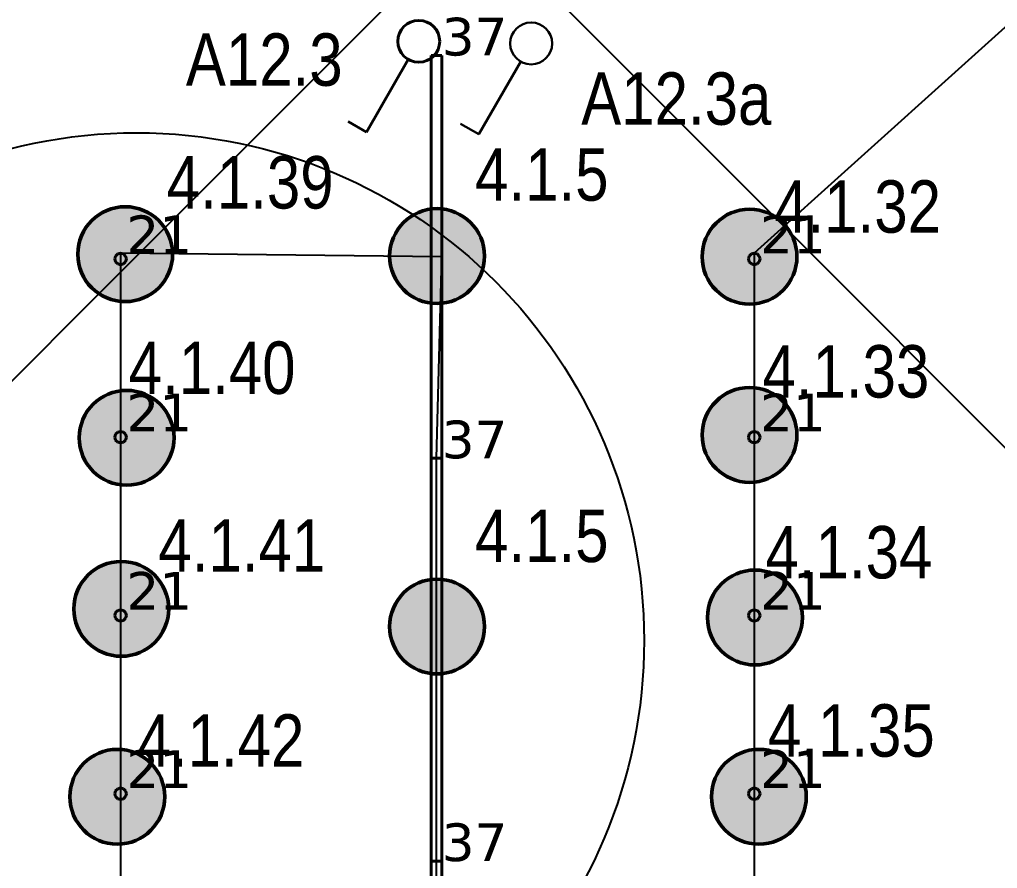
# Model space of a CAD drawing. Header units: millimetres. Extents: x -243740 to 150609, y -473655 to -165121.
# Drawn here: x -163914 to -159246, y -393877 to -389826 of the extents above; entities that cross this region are included whole.
import ezdxf
from ezdxf import colors
from ezdxf.entities.mleader import LeaderData, LeaderLine
from ezdxf.enums import TextEntityAlignment as Align
from ezdxf.math import Vec2, Vec3

# ---------------------------------------------------------------- set-up
doc = ezdxf.new("R2010")
doc.units = ezdxf.units.MM
doc.layers.add('_Гр.ЩД-1А.5.9.I2.5', color=6, linetype='Continuous')
for name, color, linetype, lineweight in [('_освещение_dali', 3, 'Continuous', 50), ('DLX_FL2_LUM 16', 5, 'Continuous', 40), ('DLX_FL2_LUM 28', 5, 'Continuous', 40), ('Аварийное_овещение', 1, 'Continuous', 30), ('Освещение', 5, 'Continuous', 30), ('ЭТО быт', 5, 'Continuous', 40)]:
    doc.layers.add(name, color=color, linetype=linetype, lineweight=lineweight)
doc.styles.add('Arial Narrow_6', font='ARIALN.TTF', dxfattribs={"height": 193.245432})
doc.styles.get("Standard").update_dxf_attribs({"font": 'ARIALN.TTF'})
doc.styles.add('TableTextStyle', font='')
doc.styles.add('Шрифт - 200', font='', dxfattribs={"height": 200})
doc.styles.get('TableTextStyle').set_extended_font_data('VERDANA.TTF')
doc.styles.get('Шрифт - 200').set_extended_font_data('GOST Common', italic=True)
doc.linetypes.add('Truba', pattern='A,3e-05,[4,MSH_7,S=1,R=0,X=0,Y=0],-3.022072', length=3.022102)

# ---------------------------------------------------------------- blocks, each defined once
blk = doc.blocks.new('_Dot')
at = {"color": 0, "linetype": 'ByBlock', "lineweight": -2}
blk.add_line((-0.5, 0), (-1, 0), dxfattribs=at)
at = {"color": 0, "linetype": 'ByBlock', "const_width": 0.5}
blk.add_lwpolyline([(-0.25, 0, 1), (0.25, 0, 1)], format="xyb", close=True, dxfattribs=at)
blk = doc.blocks.new('Vkl-02')
for p, q in [((0.5, 0.866), (2.5, 4.33)), ((2.5, 4.33), (3.366, 3.83))]:
    blk.add_line(p, q)
blk.add_circle((0, 0), 1)
blk = doc.blocks.new('A$Caabd1818')
at = {"layer": 'DLX_FL2_LUM 16'}
for points in [[(-165919.1, 5602.2, 0), (-165919.1, 7524.2, 0)], [(-165919.1, 7524.2, 0), (-165919.1, 7524.2, 0)], [(-165919.1, 7524.2, 0), (-165919.1, 5602.2, 0)], [(-165919.1, 7524.2, 0), (-165869.1, 7524.2, 0)], [(-165869.1, 7524.2, 0), (-165919.1, 7524.2, 0)], [(-165919.1, 7524.2, 0), (-165919.1, 7524.2, 0)], [(-165869.1, 7524.2, 0), (-165919.1, 7524.2, 0)], [(-165919.1, 7524.2, 0), (-165919.1, 5602.2, 0)], [(-165919.1, 5602.2, 0), (-165919.1, 7524.2, 0)], [(-165919.1, 7524.2, 0), (-165869.1, 7524.2, 0)], [(-165869.1, 7524.2, 0), (-165869.1, 7524.2, 0)], [(-165869.1, 7524.2, 0), (-165869.1, 5602.2, 0)], [(-165869.1, 5602.2, 0), (-165869.1, 7524.2, 0)], [(-165869.1, 7524.2, 0), (-165869.1, 7524.2, 0)], [(-165869.1, 5602.2, 0), (-165869.1, 7524.2, 0)], [(-165869.1, 7524.2, 0), (-165869.1, 5602.2, 0)], [(-165919.1, 5602.2, 0), (-165919.1, 5602.2, 0)], [(-165869.1, 5602.2, 0), (-165919.1, 5602.2, 0)], [(-165919.1, 5602.2, 0), (-165919.1, 5602.2, 0)], [(-165919.1, 5602.2, 0), (-165869.1, 5602.2, 0)], [(-165919.1, 5602.2, 0), (-165869.1, 5602.2, 0)], [(-165869.1, 5602.2, 0), (-165919.1, 5602.2, 0)], [(-165919.1, 3680.2, 0), (-165919.1, 5602.2, 0)], [(-165919.1, 5602.2, 0), (-165919.1, 5602.2, 0)], [(-165919.1, 5602.2, 0), (-165919.1, 3680.2, 0)], [(-165919.1, 5602.2, 0), (-165869.1, 5602.2, 0)], [(-165869.1, 5602.2, 0), (-165919.1, 5602.2, 0)], [(-165919.1, 5602.2, 0), (-165919.1, 5602.2, 0)], [(-165869.1, 5602.2, 0), (-165919.1, 5602.2, 0)], [(-165919.1, 5602.2, 0), (-165919.1, 3680.2, 0)], [(-165919.1, 3680.2, 0), (-165919.1, 5602.2, 0)], [(-165919.1, 5602.2, 0), (-165869.1, 5602.2, 0)], [(-165869.1, 5602.2, 0), (-165869.1, 5602.2, 0)], [(-165869.1, 5602.2, 0), (-165869.1, 5602.2, 0)], [(-165869.1, 5602.2, 0), (-165869.1, 5602.2, 0)], [(-165869.1, 5602.2, 0), (-165869.1, 3680.2, 0)], [(-165869.1, 3680.2, 0), (-165869.1, 5602.2, 0)], [(-165869.1, 5602.2, 0), (-165869.1, 5602.2, 0)], [(-165869.1, 3680.2, 0), (-165869.1, 5602.2, 0)], [(-165869.1, 5602.2, 0), (-165869.1, 3680.2, 0)], [(-165919.1, 3680.2, 0), (-165919.1, 3680.2, 0)], [(-165869.1, 3680.2, 0), (-165919.1, 3680.2, 0)], [(-165919.1, 3680.2, 0), (-165919.1, 3680.2, 0)], [(-165919.1, 3680.2, 0), (-165869.1, 3680.2, 0)], [(-165919.1, 3680.2, 0), (-165869.1, 3680.2, 0)], [(-165869.1, 3680.2, 0), (-165919.1, 3680.2, 0)], [(-165919.1, 1758.2, 0), (-165919.1, 3680.2, 0)], [(-165919.1, 3680.2, 0), (-165919.1, 3680.2, 0)], [(-165919.1, 3680.2, 0), (-165919.1, 1758.2, 0)], [(-165919.1, 3680.2, 0), (-165869.1, 3680.2, 0)], [(-165869.1, 3680.2, 0), (-165919.1, 3680.2, 0)], [(-165919.1, 3680.2, 0), (-165919.1, 3680.2, 0)], [(-165869.1, 3680.2, 0), (-165919.1, 3680.2, 0)], [(-165919.1, 3680.2, 0), (-165919.1, 1758.2, 0)], [(-165919.1, 1758.2, 0), (-165919.1, 3680.2, 0)], [(-165919.1, 3680.2, 0), (-165869.1, 3680.2, 0)], [(-165869.1, 3680.2, 0), (-165869.1, 3680.2, 0)], [(-165869.1, 3680.2, 0), (-165869.1, 3680.2, 0)], [(-165869.1, 3680.2, 0), (-165869.1, 3680.2, 0)], [(-165869.1, 3680.2, 0), (-165869.1, 1758.2, 0)], [(-165869.1, 1758.2, 0), (-165869.1, 3680.2, 0)], [(-165869.1, 3680.2, 0), (-165869.1, 3680.2, 0)], [(-165869.1, 1758.2, 0), (-165869.1, 3680.2, 0)], [(-165869.1, 3680.2, 0), (-165869.1, 1758.2, 0)]]:
    blk.add_polyline3d(points, dxfattribs=at)
at = {"layer": 'DLX_FL2_LUM 28'}
for points in [[(-167429.1, 6553.5, 0), (-167425.4, 6567.2, 0)], [(-167425.4, 6567.2, 0), (-167429.1, 6553.5, 0)], [(-167425.4, 6567.2, 0), (-167429.1, 6553.5, 0)], [(-167429.1, 6553.5, 0), (-167425.4, 6567.2, 0)], [(-167425.4, 6539.7, 0), (-167429.1, 6553.5, 0)], [(-167429.1, 6553.5, 0), (-167429.1, 6553.5, 0)], [(-167429.1, 6553.5, 0), (-167425.4, 6539.7, 0)], [(-167429.1, 6553.5, 0), (-167429.1, 6553.5, 0)], [(-167429.1, 6553.5, 0), (-167425.4, 6539.7, 0)], [(-167425.4, 6539.7, 0), (-167429.1, 6553.5, 0)], [(-167425.4, 6567.2, 0), (-167415.4, 6577.3, 0)], [(-167415.4, 6577.3, 0), (-167425.4, 6567.2, 0)], [(-167415.4, 6577.3, 0), (-167425.4, 6567.2, 0)], [(-167425.4, 6567.2, 0), (-167415.4, 6577.3, 0)], [(-167425.4, 6567.2, 0), (-167425.4, 6567.2, 0)], [(-167425.4, 6567.2, 0), (-167425.4, 6567.2, 0)], [(-167415.4, 6529.6, 0), (-167425.4, 6539.7, 0)], [(-167425.4, 6539.7, 0), (-167425.4, 6539.7, 0)], [(-167425.4, 6539.7, 0), (-167415.4, 6529.6, 0)], [(-167425.4, 6539.7, 0), (-167425.4, 6539.7, 0)], [(-167425.4, 6539.7, 0), (-167415.4, 6529.6, 0)], [(-167415.4, 6529.6, 0), (-167425.4, 6539.7, 0)], [(-167415.4, 6577.3, 0), (-167401.6, 6581, 0)], [(-167401.6, 6581, 0), (-167415.4, 6577.3, 0)], [(-167401.6, 6581, 0), (-167415.4, 6577.3, 0)], [(-167415.4, 6577.3, 0), (-167401.6, 6581, 0)], [(-167415.4, 6577.3, 0), (-167415.4, 6577.3, 0)], [(-167415.4, 6577.3, 0), (-167415.4, 6577.3, 0)], [(-167401.6, 6581, 0), (-167401.6, 6581, 0)], [(-167401.6, 6581, 0), (-167387.9, 6577.3, 0)], [(-167387.9, 6577.3, 0), (-167401.6, 6581, 0)], [(-167401.6, 6581, 0), (-167401.6, 6581, 0)], [(-167387.9, 6577.3, 0), (-167401.6, 6581, 0)], [(-167401.6, 6581, 0), (-167387.9, 6577.3, 0)], [(-167387.9, 6577.3, 0), (-167387.9, 6577.3, 0)], [(-167387.9, 6577.3, 0), (-167377.8, 6567.2, 0)], [(-167377.8, 6567.2, 0), (-167387.9, 6577.3, 0)], [(-167387.9, 6577.3, 0), (-167387.9, 6577.3, 0)], [(-167377.8, 6567.2, 0), (-167387.9, 6577.3, 0)], [(-167387.9, 6577.3, 0), (-167377.8, 6567.2, 0)], [(-167377.8, 6539.7, 0), (-167387.9, 6529.6, 0)], [(-167387.9, 6529.6, 0), (-167377.8, 6539.7, 0)], [(-167387.9, 6529.6, 0), (-167377.8, 6539.7, 0)], [(-167377.8, 6539.7, 0), (-167387.9, 6529.6, 0)], [(-167377.8, 6567.2, 0), (-167377.8, 6567.2, 0)], [(-167377.8, 6567.2, 0), (-167374.1, 6553.5, 0)], [(-167374.1, 6553.5, 0), (-167377.8, 6567.2, 0)], [(-167377.8, 6567.2, 0), (-167377.8, 6567.2, 0)], [(-167374.1, 6553.5, 0), (-167377.8, 6567.2, 0)], [(-167377.8, 6567.2, 0), (-167374.1, 6553.5, 0)], [(-167374.1, 6553.5, 0), (-167377.8, 6539.7, 0)], [(-167377.8, 6539.7, 0), (-167374.1, 6553.5, 0)], [(-167377.8, 6539.7, 0), (-167374.1, 6553.5, 0)], [(-167374.1, 6553.5, 0), (-167377.8, 6539.7, 0)], [(-167377.8, 6539.7, 0), (-167377.8, 6539.7, 0)], [(-167377.8, 6539.7, 0), (-167377.8, 6539.7, 0)], [(-167374.1, 6553.5, 0), (-167374.1, 6553.5, 0)], [(-167374.1, 6553.5, 0), (-167374.1, 6553.5, 0)], [(-164404.3, 6553.5, 0), (-164400.6, 6567.2, 0)], [(-164400.6, 6567.2, 0), (-164404.3, 6553.5, 0)], [(-164400.6, 6567.2, 0), (-164404.3, 6553.5, 0)], [(-164404.3, 6553.5, 0), (-164400.6, 6567.2, 0)], [(-164400.6, 6539.7, 0), (-164404.3, 6553.5, 0)], [(-164404.3, 6553.5, 0), (-164404.3, 6553.5, 0)], [(-164404.3, 6553.5, 0), (-164400.6, 6539.7, 0)], [(-164404.3, 6553.5, 0), (-164404.3, 6553.5, 0)], [(-164404.3, 6553.5, 0), (-164400.6, 6539.7, 0)], [(-164400.6, 6539.7, 0), (-164404.3, 6553.5, 0)], [(-164400.6, 6567.2, 0), (-164390.6, 6577.3, 0)], [(-164390.6, 6577.3, 0), (-164400.6, 6567.2, 0)], [(-164390.6, 6577.3, 0), (-164400.6, 6567.2, 0)], [(-164400.6, 6567.2, 0), (-164390.6, 6577.3, 0)], [(-164400.6, 6567.2, 0), (-164400.6, 6567.2, 0)], [(-164400.6, 6567.2, 0), (-164400.6, 6567.2, 0)], [(-164390.6, 6529.6, 0), (-164400.6, 6539.7, 0)], [(-164400.6, 6539.7, 0), (-164400.6, 6539.7, 0)], [(-164400.6, 6539.7, 0), (-164390.6, 6529.6, 0)], [(-164400.6, 6539.7, 0), (-164400.6, 6539.7, 0)], [(-164400.6, 6539.7, 0), (-164390.6, 6529.6, 0)], [(-164390.6, 6529.6, 0), (-164400.6, 6539.7, 0)], [(-164390.6, 6577.3, 0), (-164376.8, 6581, 0)], [(-164376.8, 6581, 0), (-164390.6, 6577.3, 0)], [(-164376.8, 6581, 0), (-164390.6, 6577.3, 0)], [(-164390.6, 6577.3, 0), (-164376.8, 6581, 0)], [(-164390.6, 6577.3, 0), (-164390.6, 6577.3, 0)], [(-164390.6, 6577.3, 0), (-164390.6, 6577.3, 0)], [(-164376.8, 6581, 0), (-164376.8, 6581, 0)], [(-164376.8, 6581, 0), (-164363.1, 6577.3, 0)], [(-164363.1, 6577.3, 0), (-164376.8, 6581, 0)], [(-164376.8, 6581, 0), (-164376.8, 6581, 0)], [(-164363.1, 6577.3, 0), (-164376.8, 6581, 0)], [(-164376.8, 6581, 0), (-164363.1, 6577.3, 0)], [(-164363.1, 6577.3, 0), (-164363.1, 6577.3, 0)], [(-164363.1, 6577.3, 0), (-164353, 6567.2, 0)], [(-164353, 6567.2, 0), (-164363.1, 6577.3, 0)], [(-164363.1, 6577.3, 0), (-164363.1, 6577.3, 0)], [(-164353, 6567.2, 0), (-164363.1, 6577.3, 0)], [(-164363.1, 6577.3, 0), (-164353, 6567.2, 0)], [(-164353, 6539.7, 0), (-164363.1, 6529.6, 0)], [(-164363.1, 6529.6, 0), (-164353, 6539.7, 0)], [(-164363.1, 6529.6, 0), (-164353, 6539.7, 0)], [(-164353, 6539.7, 0), (-164363.1, 6529.6, 0)], [(-164353, 6567.2, 0), (-164353, 6567.2, 0)], [(-164353, 6567.2, 0), (-164349.3, 6553.5, 0)], [(-164349.3, 6553.5, 0), (-164353, 6567.2, 0)], [(-164353, 6567.2, 0), (-164353, 6567.2, 0)], [(-164349.3, 6553.5, 0), (-164353, 6567.2, 0)], [(-164353, 6567.2, 0), (-164349.3, 6553.5, 0)], [(-164349.3, 6553.5, 0), (-164353, 6539.7, 0)], [(-164353, 6539.7, 0), (-164349.3, 6553.5, 0)], [(-164353, 6539.7, 0), (-164349.3, 6553.5, 0)], [(-164349.3, 6553.5, 0), (-164353, 6539.7, 0)], [(-164353, 6539.7, 0), (-164353, 6539.7, 0)], [(-164353, 6539.7, 0), (-164353, 6539.7, 0)], [(-164349.3, 6553.5, 0), (-164349.3, 6553.5, 0)], [(-164349.3, 6553.5, 0), (-164349.3, 6553.5, 0)], [(-167401.6, 6526, 0), (-167415.4, 6529.6, 0)], [(-167415.4, 6529.6, 0), (-167415.4, 6529.6, 0)], [(-167415.4, 6529.6, 0), (-167401.6, 6526, 0)], [(-167415.4, 6529.6, 0), (-167415.4, 6529.6, 0)], [(-167415.4, 6529.6, 0), (-167401.6, 6526, 0)], [(-167401.6, 6526, 0), (-167415.4, 6529.6, 0)], [(-167387.9, 6529.6, 0), (-167401.6, 6526, 0)], [(-167401.6, 6526, 0), (-167387.9, 6529.6, 0)], [(-167401.6, 6526, 0), (-167387.9, 6529.6, 0)], [(-167387.9, 6529.6, 0), (-167401.6, 6526, 0)], [(-167401.6, 6526, 0), (-167401.6, 6526, 0)], [(-167401.6, 6526, 0), (-167401.6, 6526, 0)], [(-167387.9, 6529.6, 0), (-167387.9, 6529.6, 0)], [(-167387.9, 6529.6, 0), (-167387.9, 6529.6, 0)], [(-164376.8, 6526, 0), (-164390.6, 6529.6, 0)], [(-164390.6, 6529.6, 0), (-164390.6, 6529.6, 0)], [(-164390.6, 6529.6, 0), (-164376.8, 6526, 0)], [(-164390.6, 6529.6, 0), (-164390.6, 6529.6, 0)], [(-164390.6, 6529.6, 0), (-164376.8, 6526, 0)], [(-164376.8, 6526, 0), (-164390.6, 6529.6, 0)], [(-164363.1, 6529.6, 0), (-164376.8, 6526, 0)], [(-164376.8, 6526, 0), (-164363.1, 6529.6, 0)], [(-164376.8, 6526, 0), (-164363.1, 6529.6, 0)], [(-164363.1, 6529.6, 0), (-164376.8, 6526, 0)], [(-164376.8, 6526, 0), (-164376.8, 6526, 0)], [(-164376.8, 6526, 0), (-164376.8, 6526, 0)], [(-164363.1, 6529.6, 0), (-164363.1, 6529.6, 0)], [(-164363.1, 6529.6, 0), (-164363.1, 6529.6, 0)], [(-167429.1, 5703, 0), (-167425.4, 5716.7, 0)], [(-167425.4, 5716.7, 0), (-167429.1, 5703, 0)], [(-167425.4, 5716.7, 0), (-167429.1, 5703, 0)], [(-167429.1, 5703, 0), (-167425.4, 5716.7, 0)], [(-167425.4, 5689.3, 0), (-167429.1, 5703, 0)], [(-167429.1, 5703, 0), (-167429.1, 5703, 0)], [(-167429.1, 5703, 0), (-167425.4, 5689.3, 0)], [(-167429.1, 5703, 0), (-167429.1, 5703, 0)], [(-167429.1, 5703, 0), (-167425.4, 5689.3, 0)], [(-167425.4, 5689.3, 0), (-167429.1, 5703, 0)], [(-167425.4, 5716.7, 0), (-167415.4, 5726.8, 0)], [(-167415.4, 5726.8, 0), (-167425.4, 5716.7, 0)], [(-167415.4, 5726.8, 0), (-167425.4, 5716.7, 0)], [(-167425.4, 5716.7, 0), (-167415.4, 5726.8, 0)], [(-167425.4, 5716.7, 0), (-167425.4, 5716.7, 0)], [(-167425.4, 5716.7, 0), (-167425.4, 5716.7, 0)], [(-167415.4, 5726.8, 0), (-167401.6, 5730.5, 0)], [(-167401.6, 5730.5, 0), (-167415.4, 5726.8, 0)], [(-167401.6, 5730.5, 0), (-167415.4, 5726.8, 0)], [(-167415.4, 5726.8, 0), (-167401.6, 5730.5, 0)], [(-167415.4, 5726.8, 0), (-167415.4, 5726.8, 0)], [(-167415.4, 5726.8, 0), (-167415.4, 5726.8, 0)], [(-167401.6, 5730.5, 0), (-167401.6, 5730.5, 0)], [(-167401.6, 5730.5, 0), (-167387.9, 5726.8, 0)], [(-167387.9, 5726.8, 0), (-167401.6, 5730.5, 0)], [(-167401.6, 5730.5, 0), (-167401.6, 5730.5, 0)], [(-167387.9, 5726.8, 0), (-167401.6, 5730.5, 0)], [(-167401.6, 5730.5, 0), (-167387.9, 5726.8, 0)], [(-167387.9, 5726.8, 0), (-167387.9, 5726.8, 0)], [(-167387.9, 5726.8, 0), (-167377.8, 5716.7, 0)], [(-167377.8, 5716.7, 0), (-167387.9, 5726.8, 0)], [(-167387.9, 5726.8, 0), (-167387.9, 5726.8, 0)], [(-167377.8, 5716.7, 0), (-167387.9, 5726.8, 0)], [(-167387.9, 5726.8, 0), (-167377.8, 5716.7, 0)], [(-167377.8, 5716.7, 0), (-167377.8, 5716.7, 0)], [(-167377.8, 5716.7, 0), (-167374.1, 5703, 0)], [(-167374.1, 5703, 0), (-167377.8, 5716.7, 0)], [(-167377.8, 5716.7, 0), (-167377.8, 5716.7, 0)], [(-167374.1, 5703, 0), (-167377.8, 5716.7, 0)], [(-167377.8, 5716.7, 0), (-167374.1, 5703, 0)], [(-167374.1, 5703, 0), (-167377.8, 5689.3, 0)], [(-167377.8, 5689.3, 0), (-167374.1, 5703, 0)], [(-167377.8, 5689.3, 0), (-167374.1, 5703, 0)], [(-167374.1, 5703, 0), (-167377.8, 5689.3, 0)], [(-167374.1, 5703, 0), (-167374.1, 5703, 0)], [(-167374.1, 5703, 0), (-167374.1, 5703, 0)], [(-164404.3, 5703, 0), (-164400.6, 5716.7, 0)], [(-164400.6, 5716.7, 0), (-164404.3, 5703, 0)], [(-164400.6, 5716.7, 0), (-164404.3, 5703, 0)], [(-164404.3, 5703, 0), (-164400.6, 5716.7, 0)], [(-164400.6, 5689.3, 0), (-164404.3, 5703, 0)], [(-164404.3, 5703, 0), (-164404.3, 5703, 0)], [(-164404.3, 5703, 0), (-164400.6, 5689.3, 0)], [(-164404.3, 5703, 0), (-164404.3, 5703, 0)], [(-164404.3, 5703, 0), (-164400.6, 5689.3, 0)], [(-164400.6, 5689.3, 0), (-164404.3, 5703, 0)], [(-164400.6, 5716.7, 0), (-164390.6, 5726.8, 0)], [(-164390.6, 5726.8, 0), (-164400.6, 5716.7, 0)], [(-164390.6, 5726.8, 0), (-164400.6, 5716.7, 0)], [(-164400.6, 5716.7, 0), (-164390.6, 5726.8, 0)], [(-164400.6, 5716.7, 0), (-164400.6, 5716.7, 0)], [(-164400.6, 5716.7, 0), (-164400.6, 5716.7, 0)], [(-164390.6, 5726.8, 0), (-164376.8, 5730.5, 0)], [(-164376.8, 5730.5, 0), (-164390.6, 5726.8, 0)], [(-164376.8, 5730.5, 0), (-164390.6, 5726.8, 0)], [(-164390.6, 5726.8, 0), (-164376.8, 5730.5, 0)], [(-164390.6, 5726.8, 0), (-164390.6, 5726.8, 0)], [(-164390.6, 5726.8, 0), (-164390.6, 5726.8, 0)], [(-164376.8, 5730.5, 0), (-164376.8, 5730.5, 0)], [(-164376.8, 5730.5, 0), (-164363.1, 5726.8, 0)], [(-164363.1, 5726.8, 0), (-164376.8, 5730.5, 0)], [(-164376.8, 5730.5, 0), (-164376.8, 5730.5, 0)], [(-164363.1, 5726.8, 0), (-164376.8, 5730.5, 0)], [(-164376.8, 5730.5, 0), (-164363.1, 5726.8, 0)], [(-164363.1, 5726.8, 0), (-164363.1, 5726.8, 0)], [(-164363.1, 5726.8, 0), (-164353, 5716.7, 0)], [(-164353, 5716.7, 0), (-164363.1, 5726.8, 0)], [(-164363.1, 5726.8, 0), (-164363.1, 5726.8, 0)], [(-164353, 5716.7, 0), (-164363.1, 5726.8, 0)], [(-164363.1, 5726.8, 0), (-164353, 5716.7, 0)], [(-164353, 5716.7, 0), (-164353, 5716.7, 0)], [(-164353, 5716.7, 0), (-164349.3, 5703, 0)], [(-164349.3, 5703, 0), (-164353, 5716.7, 0)], [(-164353, 5716.7, 0), (-164353, 5716.7, 0)], [(-164349.3, 5703, 0), (-164353, 5716.7, 0)], [(-164353, 5716.7, 0), (-164349.3, 5703, 0)], [(-164349.3, 5703, 0), (-164353, 5689.3, 0)], [(-164353, 5689.3, 0), (-164349.3, 5703, 0)], [(-164353, 5689.3, 0), (-164349.3, 5703, 0)], [(-164349.3, 5703, 0), (-164353, 5689.3, 0)], [(-164349.3, 5703, 0), (-164349.3, 5703, 0)], [(-164349.3, 5703, 0), (-164349.3, 5703, 0)], [(-167415.4, 5679.2, 0), (-167425.4, 5689.3, 0)], [(-167425.4, 5689.3, 0), (-167425.4, 5689.3, 0)], [(-167425.4, 5689.3, 0), (-167415.4, 5679.2, 0)], [(-167425.4, 5689.3, 0), (-167425.4, 5689.3, 0)], [(-167425.4, 5689.3, 0), (-167415.4, 5679.2, 0)], [(-167415.4, 5679.2, 0), (-167425.4, 5689.3, 0)], [(-167401.6, 5675.5, 0), (-167415.4, 5679.2, 0)], [(-167415.4, 5679.2, 0), (-167415.4, 5679.2, 0)], [(-167415.4, 5679.2, 0), (-167401.6, 5675.5, 0)], [(-167415.4, 5679.2, 0), (-167415.4, 5679.2, 0)], [(-167415.4, 5679.2, 0), (-167401.6, 5675.5, 0)], [(-167401.6, 5675.5, 0), (-167415.4, 5679.2, 0)], [(-167387.9, 5679.2, 0), (-167401.6, 5675.5, 0)], [(-167401.6, 5675.5, 0), (-167387.9, 5679.2, 0)], [(-167401.6, 5675.5, 0), (-167387.9, 5679.2, 0)], [(-167387.9, 5679.2, 0), (-167401.6, 5675.5, 0)], [(-167401.6, 5675.5, 0), (-167401.6, 5675.5, 0)], [(-167401.6, 5675.5, 0), (-167401.6, 5675.5, 0)], [(-167377.8, 5689.3, 0), (-167387.9, 5679.2, 0)], [(-167387.9, 5679.2, 0), (-167377.8, 5689.3, 0)], [(-167387.9, 5679.2, 0), (-167377.8, 5689.3, 0)], [(-167377.8, 5689.3, 0), (-167387.9, 5679.2, 0)], [(-167387.9, 5679.2, 0), (-167387.9, 5679.2, 0)], [(-167387.9, 5679.2, 0), (-167387.9, 5679.2, 0)], [(-167377.8, 5689.3, 0), (-167377.8, 5689.3, 0)], [(-167377.8, 5689.3, 0), (-167377.8, 5689.3, 0)], [(-164390.6, 5679.2, 0), (-164400.6, 5689.3, 0)], [(-164400.6, 5689.3, 0), (-164400.6, 5689.3, 0)], [(-164400.6, 5689.3, 0), (-164390.6, 5679.2, 0)], [(-164400.6, 5689.3, 0), (-164400.6, 5689.3, 0)], [(-164400.6, 5689.3, 0), (-164390.6, 5679.2, 0)], [(-164390.6, 5679.2, 0), (-164400.6, 5689.3, 0)], [(-164376.8, 5675.5, 0), (-164390.6, 5679.2, 0)], [(-164390.6, 5679.2, 0), (-164390.6, 5679.2, 0)], [(-164390.6, 5679.2, 0), (-164376.8, 5675.5, 0)], [(-164390.6, 5679.2, 0), (-164390.6, 5679.2, 0)], [(-164390.6, 5679.2, 0), (-164376.8, 5675.5, 0)], [(-164376.8, 5675.5, 0), (-164390.6, 5679.2, 0)], [(-164363.1, 5679.2, 0), (-164376.8, 5675.5, 0)], [(-164376.8, 5675.5, 0), (-164363.1, 5679.2, 0)], [(-164376.8, 5675.5, 0), (-164363.1, 5679.2, 0)], [(-164363.1, 5679.2, 0), (-164376.8, 5675.5, 0)], [(-164376.8, 5675.5, 0), (-164376.8, 5675.5, 0)], [(-164376.8, 5675.5, 0), (-164376.8, 5675.5, 0)], [(-164353, 5689.3, 0), (-164363.1, 5679.2, 0)], [(-164363.1, 5679.2, 0), (-164353, 5689.3, 0)], [(-164363.1, 5679.2, 0), (-164353, 5689.3, 0)], [(-164353, 5689.3, 0), (-164363.1, 5679.2, 0)], [(-164363.1, 5679.2, 0), (-164363.1, 5679.2, 0)], [(-164363.1, 5679.2, 0), (-164363.1, 5679.2, 0)], [(-164353, 5689.3, 0), (-164353, 5689.3, 0)], [(-164353, 5689.3, 0), (-164353, 5689.3, 0)], [(-167429.1, 4852.4, 0), (-167425.4, 4866.2, 0)], [(-167425.4, 4866.2, 0), (-167429.1, 4852.4, 0)], [(-167425.4, 4866.2, 0), (-167429.1, 4852.4, 0)], [(-167429.1, 4852.4, 0), (-167425.4, 4866.2, 0)], [(-167425.4, 4866.2, 0), (-167415.4, 4876.2, 0)], [(-167415.4, 4876.2, 0), (-167425.4, 4866.2, 0)], [(-167415.4, 4876.2, 0), (-167425.4, 4866.2, 0)], [(-167425.4, 4866.2, 0), (-167415.4, 4876.2, 0)], [(-167425.4, 4866.2, 0), (-167425.4, 4866.2, 0)], [(-167425.4, 4866.2, 0), (-167425.4, 4866.2, 0)], [(-167415.4, 4876.2, 0), (-167401.6, 4879.9, 0)], [(-167401.6, 4879.9, 0), (-167415.4, 4876.2, 0)], [(-167401.6, 4879.9, 0), (-167415.4, 4876.2, 0)], [(-167415.4, 4876.2, 0), (-167401.6, 4879.9, 0)], [(-167415.4, 4876.2, 0), (-167415.4, 4876.2, 0)], [(-167415.4, 4876.2, 0), (-167415.4, 4876.2, 0)], [(-167401.6, 4879.9, 0), (-167401.6, 4879.9, 0)], [(-167401.6, 4879.9, 0), (-167387.9, 4876.2, 0)], [(-167387.9, 4876.2, 0), (-167401.6, 4879.9, 0)], [(-167401.6, 4879.9, 0), (-167401.6, 4879.9, 0)], [(-167387.9, 4876.2, 0), (-167401.6, 4879.9, 0)], [(-167401.6, 4879.9, 0), (-167387.9, 4876.2, 0)], [(-167387.9, 4876.2, 0), (-167387.9, 4876.2, 0)], [(-167387.9, 4876.2, 0), (-167377.8, 4866.2, 0)], [(-167377.8, 4866.2, 0), (-167387.9, 4876.2, 0)], [(-167387.9, 4876.2, 0), (-167387.9, 4876.2, 0)], [(-167377.8, 4866.2, 0), (-167387.9, 4876.2, 0)], [(-167387.9, 4876.2, 0), (-167377.8, 4866.2, 0)], [(-167377.8, 4866.2, 0), (-167377.8, 4866.2, 0)], [(-167377.8, 4866.2, 0), (-167374.1, 4852.4, 0)], [(-167374.1, 4852.4, 0), (-167377.8, 4866.2, 0)], [(-167377.8, 4866.2, 0), (-167377.8, 4866.2, 0)], [(-167374.1, 4852.4, 0), (-167377.8, 4866.2, 0)], [(-167377.8, 4866.2, 0), (-167374.1, 4852.4, 0)], [(-164404.3, 4852.4, 0), (-164400.6, 4866.2, 0)], [(-164400.6, 4866.2, 0), (-164404.3, 4852.4, 0)], [(-164400.6, 4866.2, 0), (-164404.3, 4852.4, 0)], [(-164404.3, 4852.4, 0), (-164400.6, 4866.2, 0)], [(-164400.6, 4866.2, 0), (-164390.6, 4876.2, 0)], [(-164390.6, 4876.2, 0), (-164400.6, 4866.2, 0)], [(-164390.6, 4876.2, 0), (-164400.6, 4866.2, 0)], [(-164400.6, 4866.2, 0), (-164390.6, 4876.2, 0)], [(-164400.6, 4866.2, 0), (-164400.6, 4866.2, 0)], [(-164400.6, 4866.2, 0), (-164400.6, 4866.2, 0)], [(-164390.6, 4876.2, 0), (-164376.8, 4879.9, 0)], [(-164376.8, 4879.9, 0), (-164390.6, 4876.2, 0)], [(-164376.8, 4879.9, 0), (-164390.6, 4876.2, 0)], [(-164390.6, 4876.2, 0), (-164376.8, 4879.9, 0)], [(-164390.6, 4876.2, 0), (-164390.6, 4876.2, 0)], [(-164390.6, 4876.2, 0), (-164390.6, 4876.2, 0)], [(-164376.8, 4879.9, 0), (-164376.8, 4879.9, 0)], [(-164376.8, 4879.9, 0), (-164363.1, 4876.2, 0)], [(-164363.1, 4876.2, 0), (-164376.8, 4879.9, 0)], [(-164376.8, 4879.9, 0), (-164376.8, 4879.9, 0)], [(-164363.1, 4876.2, 0), (-164376.8, 4879.9, 0)], [(-164376.8, 4879.9, 0), (-164363.1, 4876.2, 0)], [(-164363.1, 4876.2, 0), (-164363.1, 4876.2, 0)], [(-164363.1, 4876.2, 0), (-164353, 4866.2, 0)], [(-164353, 4866.2, 0), (-164363.1, 4876.2, 0)], [(-164363.1, 4876.2, 0), (-164363.1, 4876.2, 0)], [(-164353, 4866.2, 0), (-164363.1, 4876.2, 0)], [(-164363.1, 4876.2, 0), (-164353, 4866.2, 0)], [(-164353, 4866.2, 0), (-164353, 4866.2, 0)], [(-164353, 4866.2, 0), (-164349.3, 4852.4, 0)], [(-164349.3, 4852.4, 0), (-164353, 4866.2, 0)], [(-164353, 4866.2, 0), (-164353, 4866.2, 0)], [(-164349.3, 4852.4, 0), (-164353, 4866.2, 0)], [(-164353, 4866.2, 0), (-164349.3, 4852.4, 0)], [(-167425.4, 4838.7, 0), (-167429.1, 4852.4, 0)], [(-167429.1, 4852.4, 0), (-167429.1, 4852.4, 0)], [(-167429.1, 4852.4, 0), (-167425.4, 4838.7, 0)], [(-167429.1, 4852.4, 0), (-167429.1, 4852.4, 0)], [(-167429.1, 4852.4, 0), (-167425.4, 4838.7, 0)], [(-167425.4, 4838.7, 0), (-167429.1, 4852.4, 0)], [(-167415.4, 4828.6, 0), (-167425.4, 4838.7, 0)], [(-167425.4, 4838.7, 0), (-167425.4, 4838.7, 0)], [(-167425.4, 4838.7, 0), (-167415.4, 4828.6, 0)], [(-167425.4, 4838.7, 0), (-167425.4, 4838.7, 0)], [(-167425.4, 4838.7, 0), (-167415.4, 4828.6, 0)], [(-167415.4, 4828.6, 0), (-167425.4, 4838.7, 0)], [(-167401.6, 4824.9, 0), (-167415.4, 4828.6, 0)], [(-167415.4, 4828.6, 0), (-167415.4, 4828.6, 0)], [(-167415.4, 4828.6, 0), (-167401.6, 4824.9, 0)], [(-167415.4, 4828.6, 0), (-167415.4, 4828.6, 0)], [(-167415.4, 4828.6, 0), (-167401.6, 4824.9, 0)], [(-167401.6, 4824.9, 0), (-167415.4, 4828.6, 0)], [(-167387.9, 4828.6, 0), (-167401.6, 4824.9, 0)], [(-167401.6, 4824.9, 0), (-167387.9, 4828.6, 0)], [(-167401.6, 4824.9, 0), (-167387.9, 4828.6, 0)], [(-167387.9, 4828.6, 0), (-167401.6, 4824.9, 0)], [(-167401.6, 4824.9, 0), (-167401.6, 4824.9, 0)], [(-167401.6, 4824.9, 0), (-167401.6, 4824.9, 0)], [(-167377.8, 4838.7, 0), (-167387.9, 4828.6, 0)], [(-167387.9, 4828.6, 0), (-167377.8, 4838.7, 0)], [(-167387.9, 4828.6, 0), (-167377.8, 4838.7, 0)], [(-167377.8, 4838.7, 0), (-167387.9, 4828.6, 0)], [(-167387.9, 4828.6, 0), (-167387.9, 4828.6, 0)], [(-167387.9, 4828.6, 0), (-167387.9, 4828.6, 0)], [(-167374.1, 4852.4, 0), (-167377.8, 4838.7, 0)], [(-167377.8, 4838.7, 0), (-167374.1, 4852.4, 0)], [(-167377.8, 4838.7, 0), (-167374.1, 4852.4, 0)], [(-167374.1, 4852.4, 0), (-167377.8, 4838.7, 0)], [(-167377.8, 4838.7, 0), (-167377.8, 4838.7, 0)], [(-167377.8, 4838.7, 0), (-167377.8, 4838.7, 0)], [(-167374.1, 4852.4, 0), (-167374.1, 4852.4, 0)], [(-167374.1, 4852.4, 0), (-167374.1, 4852.4, 0)], [(-164400.6, 4838.7, 0), (-164404.3, 4852.4, 0)], [(-164404.3, 4852.4, 0), (-164404.3, 4852.4, 0)], [(-164404.3, 4852.4, 0), (-164400.6, 4838.7, 0)], [(-164404.3, 4852.4, 0), (-164404.3, 4852.4, 0)], [(-164404.3, 4852.4, 0), (-164400.6, 4838.7, 0)], [(-164400.6, 4838.7, 0), (-164404.3, 4852.4, 0)], [(-164390.6, 4828.6, 0), (-164400.6, 4838.7, 0)], [(-164400.6, 4838.7, 0), (-164400.6, 4838.7, 0)], [(-164400.6, 4838.7, 0), (-164390.6, 4828.6, 0)], [(-164400.6, 4838.7, 0), (-164400.6, 4838.7, 0)], [(-164400.6, 4838.7, 0), (-164390.6, 4828.6, 0)], [(-164390.6, 4828.6, 0), (-164400.6, 4838.7, 0)], [(-164376.8, 4824.9, 0), (-164390.6, 4828.6, 0)], [(-164390.6, 4828.6, 0), (-164390.6, 4828.6, 0)], [(-164390.6, 4828.6, 0), (-164376.8, 4824.9, 0)], [(-164390.6, 4828.6, 0), (-164390.6, 4828.6, 0)], [(-164390.6, 4828.6, 0), (-164376.8, 4824.9, 0)], [(-164376.8, 4824.9, 0), (-164390.6, 4828.6, 0)], [(-164363.1, 4828.6, 0), (-164376.8, 4824.9, 0)], [(-164376.8, 4824.9, 0), (-164363.1, 4828.6, 0)], [(-164376.8, 4824.9, 0), (-164363.1, 4828.6, 0)], [(-164363.1, 4828.6, 0), (-164376.8, 4824.9, 0)], [(-164376.8, 4824.9, 0), (-164376.8, 4824.9, 0)], [(-164376.8, 4824.9, 0), (-164376.8, 4824.9, 0)], [(-164353, 4838.7, 0), (-164363.1, 4828.6, 0)], [(-164363.1, 4828.6, 0), (-164353, 4838.7, 0)], [(-164363.1, 4828.6, 0), (-164353, 4838.7, 0)], [(-164353, 4838.7, 0), (-164363.1, 4828.6, 0)], [(-164363.1, 4828.6, 0), (-164363.1, 4828.6, 0)], [(-164363.1, 4828.6, 0), (-164363.1, 4828.6, 0)], [(-164349.3, 4852.4, 0), (-164353, 4838.7, 0)], [(-164353, 4838.7, 0), (-164349.3, 4852.4, 0)], [(-164353, 4838.7, 0), (-164349.3, 4852.4, 0)], [(-164349.3, 4852.4, 0), (-164353, 4838.7, 0)], [(-164353, 4838.7, 0), (-164353, 4838.7, 0)], [(-164353, 4838.7, 0), (-164353, 4838.7, 0)], [(-164349.3, 4852.4, 0), (-164349.3, 4852.4, 0)], [(-164349.3, 4852.4, 0), (-164349.3, 4852.4, 0)], [(-167429.1, 4001.9, 0), (-167425.4, 4015.7, 0)], [(-167425.4, 4015.7, 0), (-167429.1, 4001.9, 0)], [(-167425.4, 4015.7, 0), (-167429.1, 4001.9, 0)], [(-167429.1, 4001.9, 0), (-167425.4, 4015.7, 0)], [(-167425.4, 4015.7, 0), (-167415.4, 4025.8, 0)], [(-167415.4, 4025.8, 0), (-167425.4, 4015.7, 0)], [(-167415.4, 4025.8, 0), (-167425.4, 4015.7, 0)], [(-167425.4, 4015.7, 0), (-167415.4, 4025.8, 0)], [(-167425.4, 4015.7, 0), (-167425.4, 4015.7, 0)], [(-167425.4, 4015.7, 0), (-167425.4, 4015.7, 0)], [(-167415.4, 4025.8, 0), (-167401.6, 4029.4, 0)], [(-167401.6, 4029.4, 0), (-167415.4, 4025.8, 0)], [(-167401.6, 4029.4, 0), (-167415.4, 4025.8, 0)], [(-167415.4, 4025.8, 0), (-167401.6, 4029.4, 0)], [(-167415.4, 4025.8, 0), (-167415.4, 4025.8, 0)], [(-167415.4, 4025.8, 0), (-167415.4, 4025.8, 0)], [(-167401.6, 4029.4, 0), (-167401.6, 4029.4, 0)], [(-167401.6, 4029.4, 0), (-167387.9, 4025.8, 0)], [(-167387.9, 4025.8, 0), (-167401.6, 4029.4, 0)], [(-167401.6, 4029.4, 0), (-167401.6, 4029.4, 0)], [(-167387.9, 4025.8, 0), (-167401.6, 4029.4, 0)], [(-167401.6, 4029.4, 0), (-167387.9, 4025.8, 0)], [(-167387.9, 4025.8, 0), (-167387.9, 4025.8, 0)], [(-167387.9, 4025.8, 0), (-167377.8, 4015.7, 0)], [(-167377.8, 4015.7, 0), (-167387.9, 4025.8, 0)], [(-167387.9, 4025.8, 0), (-167387.9, 4025.8, 0)], [(-167377.8, 4015.7, 0), (-167387.9, 4025.8, 0)], [(-167387.9, 4025.8, 0), (-167377.8, 4015.7, 0)], [(-167377.8, 4015.7, 0), (-167377.8, 4015.7, 0)], [(-167377.8, 4015.7, 0), (-167374.1, 4001.9, 0)], [(-167374.1, 4001.9, 0), (-167377.8, 4015.7, 0)], [(-167377.8, 4015.7, 0), (-167377.8, 4015.7, 0)], [(-167374.1, 4001.9, 0), (-167377.8, 4015.7, 0)], [(-167377.8, 4015.7, 0), (-167374.1, 4001.9, 0)], [(-164404.3, 4001.9, 0), (-164400.6, 4015.7, 0)], [(-164400.6, 4015.7, 0), (-164404.3, 4001.9, 0)], [(-164400.6, 4015.7, 0), (-164404.3, 4001.9, 0)], [(-164404.3, 4001.9, 0), (-164400.6, 4015.7, 0)], [(-164400.6, 4015.7, 0), (-164390.6, 4025.8, 0)], [(-164390.6, 4025.8, 0), (-164400.6, 4015.7, 0)], [(-164390.6, 4025.8, 0), (-164400.6, 4015.7, 0)], [(-164400.6, 4015.7, 0), (-164390.6, 4025.8, 0)], [(-164400.6, 4015.7, 0), (-164400.6, 4015.7, 0)], [(-164400.6, 4015.7, 0), (-164400.6, 4015.7, 0)], [(-164390.6, 4025.8, 0), (-164376.8, 4029.4, 0)], [(-164376.8, 4029.4, 0), (-164390.6, 4025.8, 0)], [(-164376.8, 4029.4, 0), (-164390.6, 4025.8, 0)], [(-164390.6, 4025.8, 0), (-164376.8, 4029.4, 0)], [(-164390.6, 4025.8, 0), (-164390.6, 4025.8, 0)], [(-164390.6, 4025.8, 0), (-164390.6, 4025.8, 0)], [(-164376.8, 4029.4, 0), (-164376.8, 4029.4, 0)], [(-164376.8, 4029.4, 0), (-164363.1, 4025.8, 0)], [(-164363.1, 4025.8, 0), (-164376.8, 4029.4, 0)], [(-164376.8, 4029.4, 0), (-164376.8, 4029.4, 0)], [(-164363.1, 4025.8, 0), (-164376.8, 4029.4, 0)], [(-164376.8, 4029.4, 0), (-164363.1, 4025.8, 0)], [(-164363.1, 4025.8, 0), (-164363.1, 4025.8, 0)], [(-164363.1, 4025.8, 0), (-164353, 4015.7, 0)], [(-164353, 4015.7, 0), (-164363.1, 4025.8, 0)], [(-164363.1, 4025.8, 0), (-164363.1, 4025.8, 0)], [(-164353, 4015.7, 0), (-164363.1, 4025.8, 0)], [(-164363.1, 4025.8, 0), (-164353, 4015.7, 0)], [(-164353, 4015.7, 0), (-164353, 4015.7, 0)], [(-164353, 4015.7, 0), (-164349.3, 4001.9, 0)], [(-164349.3, 4001.9, 0), (-164353, 4015.7, 0)], [(-164353, 4015.7, 0), (-164353, 4015.7, 0)], [(-164349.3, 4001.9, 0), (-164353, 4015.7, 0)], [(-164353, 4015.7, 0), (-164349.3, 4001.9, 0)], [(-167425.4, 3988.2, 0), (-167429.1, 4001.9, 0)], [(-167429.1, 4001.9, 0), (-167429.1, 4001.9, 0)], [(-167429.1, 4001.9, 0), (-167425.4, 3988.2, 0)], [(-167429.1, 4001.9, 0), (-167429.1, 4001.9, 0)], [(-167429.1, 4001.9, 0), (-167425.4, 3988.2, 0)], [(-167425.4, 3988.2, 0), (-167429.1, 4001.9, 0)], [(-167415.4, 3978.1, 0), (-167425.4, 3988.2, 0)], [(-167425.4, 3988.2, 0), (-167425.4, 3988.2, 0)], [(-167425.4, 3988.2, 0), (-167415.4, 3978.1, 0)], [(-167425.4, 3988.2, 0), (-167425.4, 3988.2, 0)], [(-167425.4, 3988.2, 0), (-167415.4, 3978.1, 0)], [(-167415.4, 3978.1, 0), (-167425.4, 3988.2, 0)], [(-167401.6, 3974.5, 0), (-167415.4, 3978.1, 0)], [(-167415.4, 3978.1, 0), (-167415.4, 3978.1, 0)], [(-167415.4, 3978.1, 0), (-167401.6, 3974.5, 0)], [(-167415.4, 3978.1, 0), (-167415.4, 3978.1, 0)], [(-167415.4, 3978.1, 0), (-167401.6, 3974.5, 0)], [(-167401.6, 3974.5, 0), (-167415.4, 3978.1, 0)], [(-167387.9, 3978.1, 0), (-167401.6, 3974.5, 0)], [(-167401.6, 3974.5, 0), (-167387.9, 3978.1, 0)], [(-167401.6, 3974.5, 0), (-167387.9, 3978.1, 0)], [(-167387.9, 3978.1, 0), (-167401.6, 3974.5, 0)], [(-167401.6, 3974.5, 0), (-167401.6, 3974.5, 0)], [(-167401.6, 3974.5, 0), (-167401.6, 3974.5, 0)], [(-167377.8, 3988.2, 0), (-167387.9, 3978.1, 0)], [(-167387.9, 3978.1, 0), (-167377.8, 3988.2, 0)], [(-167387.9, 3978.1, 0), (-167377.8, 3988.2, 0)], [(-167377.8, 3988.2, 0), (-167387.9, 3978.1, 0)], [(-167387.9, 3978.1, 0), (-167387.9, 3978.1, 0)], [(-167387.9, 3978.1, 0), (-167387.9, 3978.1, 0)], [(-167374.1, 4001.9, 0), (-167377.8, 3988.2, 0)], [(-167377.8, 3988.2, 0), (-167374.1, 4001.9, 0)], [(-167377.8, 3988.2, 0), (-167374.1, 4001.9, 0)], [(-167374.1, 4001.9, 0), (-167377.8, 3988.2, 0)], [(-167377.8, 3988.2, 0), (-167377.8, 3988.2, 0)], [(-167377.8, 3988.2, 0), (-167377.8, 3988.2, 0)], [(-167374.1, 4001.9, 0), (-167374.1, 4001.9, 0)], [(-167374.1, 4001.9, 0), (-167374.1, 4001.9, 0)], [(-164400.6, 3988.2, 0), (-164404.3, 4001.9, 0)], [(-164404.3, 4001.9, 0), (-164404.3, 4001.9, 0)], [(-164404.3, 4001.9, 0), (-164400.6, 3988.2, 0)], [(-164404.3, 4001.9, 0), (-164404.3, 4001.9, 0)], [(-164404.3, 4001.9, 0), (-164400.6, 3988.2, 0)], [(-164400.6, 3988.2, 0), (-164404.3, 4001.9, 0)], [(-164390.6, 3978.1, 0), (-164400.6, 3988.2, 0)], [(-164400.6, 3988.2, 0), (-164400.6, 3988.2, 0)], [(-164400.6, 3988.2, 0), (-164390.6, 3978.1, 0)], [(-164400.6, 3988.2, 0), (-164400.6, 3988.2, 0)], [(-164400.6, 3988.2, 0), (-164390.6, 3978.1, 0)], [(-164390.6, 3978.1, 0), (-164400.6, 3988.2, 0)], [(-164376.8, 3974.5, 0), (-164390.6, 3978.1, 0)], [(-164390.6, 3978.1, 0), (-164390.6, 3978.1, 0)], [(-164390.6, 3978.1, 0), (-164376.8, 3974.5, 0)], [(-164390.6, 3978.1, 0), (-164390.6, 3978.1, 0)], [(-164390.6, 3978.1, 0), (-164376.8, 3974.5, 0)], [(-164376.8, 3974.5, 0), (-164390.6, 3978.1, 0)], [(-164363.1, 3978.1, 0), (-164376.8, 3974.5, 0)], [(-164376.8, 3974.5, 0), (-164363.1, 3978.1, 0)], [(-164376.8, 3974.5, 0), (-164363.1, 3978.1, 0)], [(-164363.1, 3978.1, 0), (-164376.8, 3974.5, 0)], [(-164376.8, 3974.5, 0), (-164376.8, 3974.5, 0)], [(-164376.8, 3974.5, 0), (-164376.8, 3974.5, 0)], [(-164353, 3988.2, 0), (-164363.1, 3978.1, 0)], [(-164363.1, 3978.1, 0), (-164353, 3988.2, 0)], [(-164363.1, 3978.1, 0), (-164353, 3988.2, 0)], [(-164353, 3988.2, 0), (-164363.1, 3978.1, 0)], [(-164363.1, 3978.1, 0), (-164363.1, 3978.1, 0)], [(-164363.1, 3978.1, 0), (-164363.1, 3978.1, 0)], [(-164349.3, 4001.9, 0), (-164353, 3988.2, 0)], [(-164353, 3988.2, 0), (-164349.3, 4001.9, 0)], [(-164353, 3988.2, 0), (-164349.3, 4001.9, 0)], [(-164349.3, 4001.9, 0), (-164353, 3988.2, 0)], [(-164353, 3988.2, 0), (-164353, 3988.2, 0)], [(-164353, 3988.2, 0), (-164353, 3988.2, 0)], [(-164349.3, 4001.9, 0), (-164349.3, 4001.9, 0)], [(-164349.3, 4001.9, 0), (-164349.3, 4001.9, 0)]]:
    blk.add_polyline3d(points, dxfattribs=at)
at = {"layer": 'Аварийное_овещение', "xscale": 100, "yscale": 100, "zscale": 10, "rotation": 180}
blk.add_blockref('Vkl-02', (-165441.9, 7581.7), dxfattribs=at)
at = {"layer": 'ЭТО быт', "xscale": 100, "yscale": 100, "zscale": 10, "rotation": 180}
blk.add_blockref('Vkl-02', (-165978.4, 7591.7), dxfattribs=at)
at = {"layer": 'Аварийное_овещение', "lineweight": 40, "style": 'Arial Narrow_6'}
blk.add_text('А12.3а', height=250, dxfattribs=at).set_placement((-165203, 7193.6))
at = {"layer": 'Освещение', "lineweight": 40, "style": 'Arial Narrow_6'}
blk.add_text('А12.3', height=250, dxfattribs=at).set_placement((-167090.2, 7379.7))
blk = doc.blocks.new('A$Cab2378fa')
at = {"lineweight": 25, "true_color": 0xfff5f5}
h = blk.add_hatch(color=7, dxfattribs=at)
h.dxf.hatch_style = 1
h.paths.add_polyline_path([(0, 0), (-141.6, -170.3, 0.174923), (3, -222.4, 0.197808), (162.3, -156.8)])
h.paths.add_polyline_path([(-163.2, 157.6), (0, 0), (147.8, 177.8, 0.175398), (3, 230.2, 0.209014)])
at = {"lineweight": 25}
h = blk.add_hatch(color=0, dxfattribs=at)
h.paths.add_polyline_path([(162.3, -156.8, 0.442338), (147.8, 177.8), (0, 0)])
h.paths.add_polyline_path([(-141.6, -170.3), (0, 0), (-163.2, 157.6, 0.430096)])
blk.add_circle((3, 3.9), 226.3)

msp = doc.modelspace()

# ---------------------------------------------------------------- linework, layer by layer
at = {"layer": '_Гр.ЩД-1А.5.9.I2.5', "ltscale": 100}
msp.add_lwpolyline([(-158923.5, -389603.6), (-160407.1, -390940.8), (-160407.1, -391791.3), (-160407.1, -392641.9), (-160407.1, -393492.3), (-160407.1, -394342.9), (-160407.1, -395193.4), (-160414, -396045.8), (-161927.5, -396246.5), (-161927.5, -395765.5), (-161924.4, -393841.6), (-161924.4, -391919.6), (-161899.4, -390958.6), (-163431.9, -390940.8), (-163431.9, -391791.3), (-163431.9, -392641.9), (-163431.9, -393492.3), (-163431.9, -394342.9), (-163431.9, -395193.4), (-163431.9, -396044), (-164871.6, -396157.7)], dxfattribs=at)
at = {"layer": 'Defpoints', "color": 251, "ltscale": 100, "true_color": 0x636466}
for points in [[(-161740, -389337.2), (-169840, -397437.2)], [(-161740, -389337.2), (-153640, -397437.2)]]:
    msp.add_lwpolyline(points, dxfattribs=at)
at = {"layer": 'Defpoints', "color": 3, "ltscale": 100}
msp.add_circle((-163355.9, -392789.5), 2422.9, dxfattribs=at)

# ---------------------------------------------------------------- block references
at = {"layer": '_освещение_dali', "color": 5, "ltscale": 100}
for p in [(-163413.1, -390949.5), (-161924.4, -390958.6), (-160432.8, -390961.5), (-160432.8, -391811.9), (-163406.3, -391825.7), (-163431.9, -392641.9), (-160407.1, -392683.1), (-161924.4, -392726.2), (-163450.7, -393538.6), (-160388.4, -393538.6)]:
    msp.add_blockref('A$Cab2378fa', p, dxfattribs=at)
at = {"layer": 'Defpoints', "linetype": 'Truba', "ltscale": 100}
msp.add_blockref('A$Caabd1818', (3969.7, -397521.8), dxfattribs=at)

# ---------------------------------------------------------------- texts
at = {"layer": '_Гр.ЩД-1А.5.9.I2.5', "ltscale": 100}
for s, p in [('4.1.5', (-161421.4, -390765.4)), ('4.1.39', (-162813.5, -390802.8)), ('4.1.32', (-159914, -390918.2)), ('4.1.40', (-162995.2, -391687.4)), ('4.1.33', (-159969.9, -391704.8)), ('4.1.5', (-161421.4, -392489.7)), ('4.1.41', (-162853.4, -392536.3)), ('4.1.34', (-159955.3, -392567.7)), ('4.1.35', (-159943.9, -393418.2)), ('4.1.42', (-162952.9, -393466.2))]:
    msp.add_text(s, height=250, dxfattribs=at).set_placement(p, align=Align.BOTTOM_CENTER)
at = {"layer": '_освещение_dali', "color": 73, "true_color": 0x91d48c, "style": 'TableTextStyle'}
for s, p in [('37', (-161899.4, -389997.5)), ('21', (-163404.4, -390940.8)), ('21', (-160379.6, -390940.8)), ('21', (-163404.4, -391791.3)), ('21', (-160379.6, -391791.3)), ('37', (-161899.4, -391919.5)), ('21', (-163404.4, -392641.8)), ('21', (-160379.6, -392641.8)), ('21', (-163404.4, -393492.3)), ('21', (-160379.6, -393492.3)), ('37', (-161899.4, -393841.5))]:
    msp.add_text(s, height=180, dxfattribs=at).set_placement(p)

# ---------------------------------------------------------------- leaders
at = {"layer": '_освещение_dali'}
ml = msp.add_multileader_mtext('Standard', dxfattribs=at)
ml.set_content('{\\fISOCPEUR|b0|i1|c204|p34;ВТ4.1.12}', color=256, style='Шрифт - 200')
ml.set_leader_properties()
ml.set_arrow_properties(name='DOT')
ml.build(insert=Vec2(0, 0))
ml.multileader.update_dxf_attribs({"has_dogleg": 0, "text_left_attachment_type": 6, "text_right_attachment_type": 6, "arrow_head_size": 100})
ctx = ml.context
ctx.base_point, ctx.char_height, ctx.arrow_head_size, ctx.landing_gap_size, ctx.plane_origin = Vec3(-165070.3, -396760.3), 250, 100, 200, Vec3(-76769, -263015.1)
ctx.left_attachment, ctx.right_attachment = 6, 6
notes = []
notes.append((ctx, [(0, (1, 1, 0), (-165078.3, -396760.3), (1, 0), 8, [(1, [(-165824.6, -393352.6)], 0, [])])]))
ctx.mtext.insert, ctx.mtext.width, ctx.mtext.flow_direction = Vec3(-164870.3, -396460.3), 1239.583, 5
for ctx, leaders in notes:
    for number, flags, end, landing, length, lines in leaders:
        leader = LeaderData()
        leader.index, (leader.has_last_leader_line, leader.has_dogleg_vector, leader.attachment_direction) = number, flags
        leader.last_leader_point, leader.dogleg_vector, leader.dogleg_length = Vec3(end), Vec3(landing), length
        for number, points, colour, breaks in lines:
            line = LeaderLine()
            line.index, line.vertices, line.color, line.breaks = number, Vec3.list(points), colors.encode_raw_color(colour), breaks
            leader.lines.append(line)
        ctx.leaders.append(leader)

doc.saveas('drawing.dxf')
